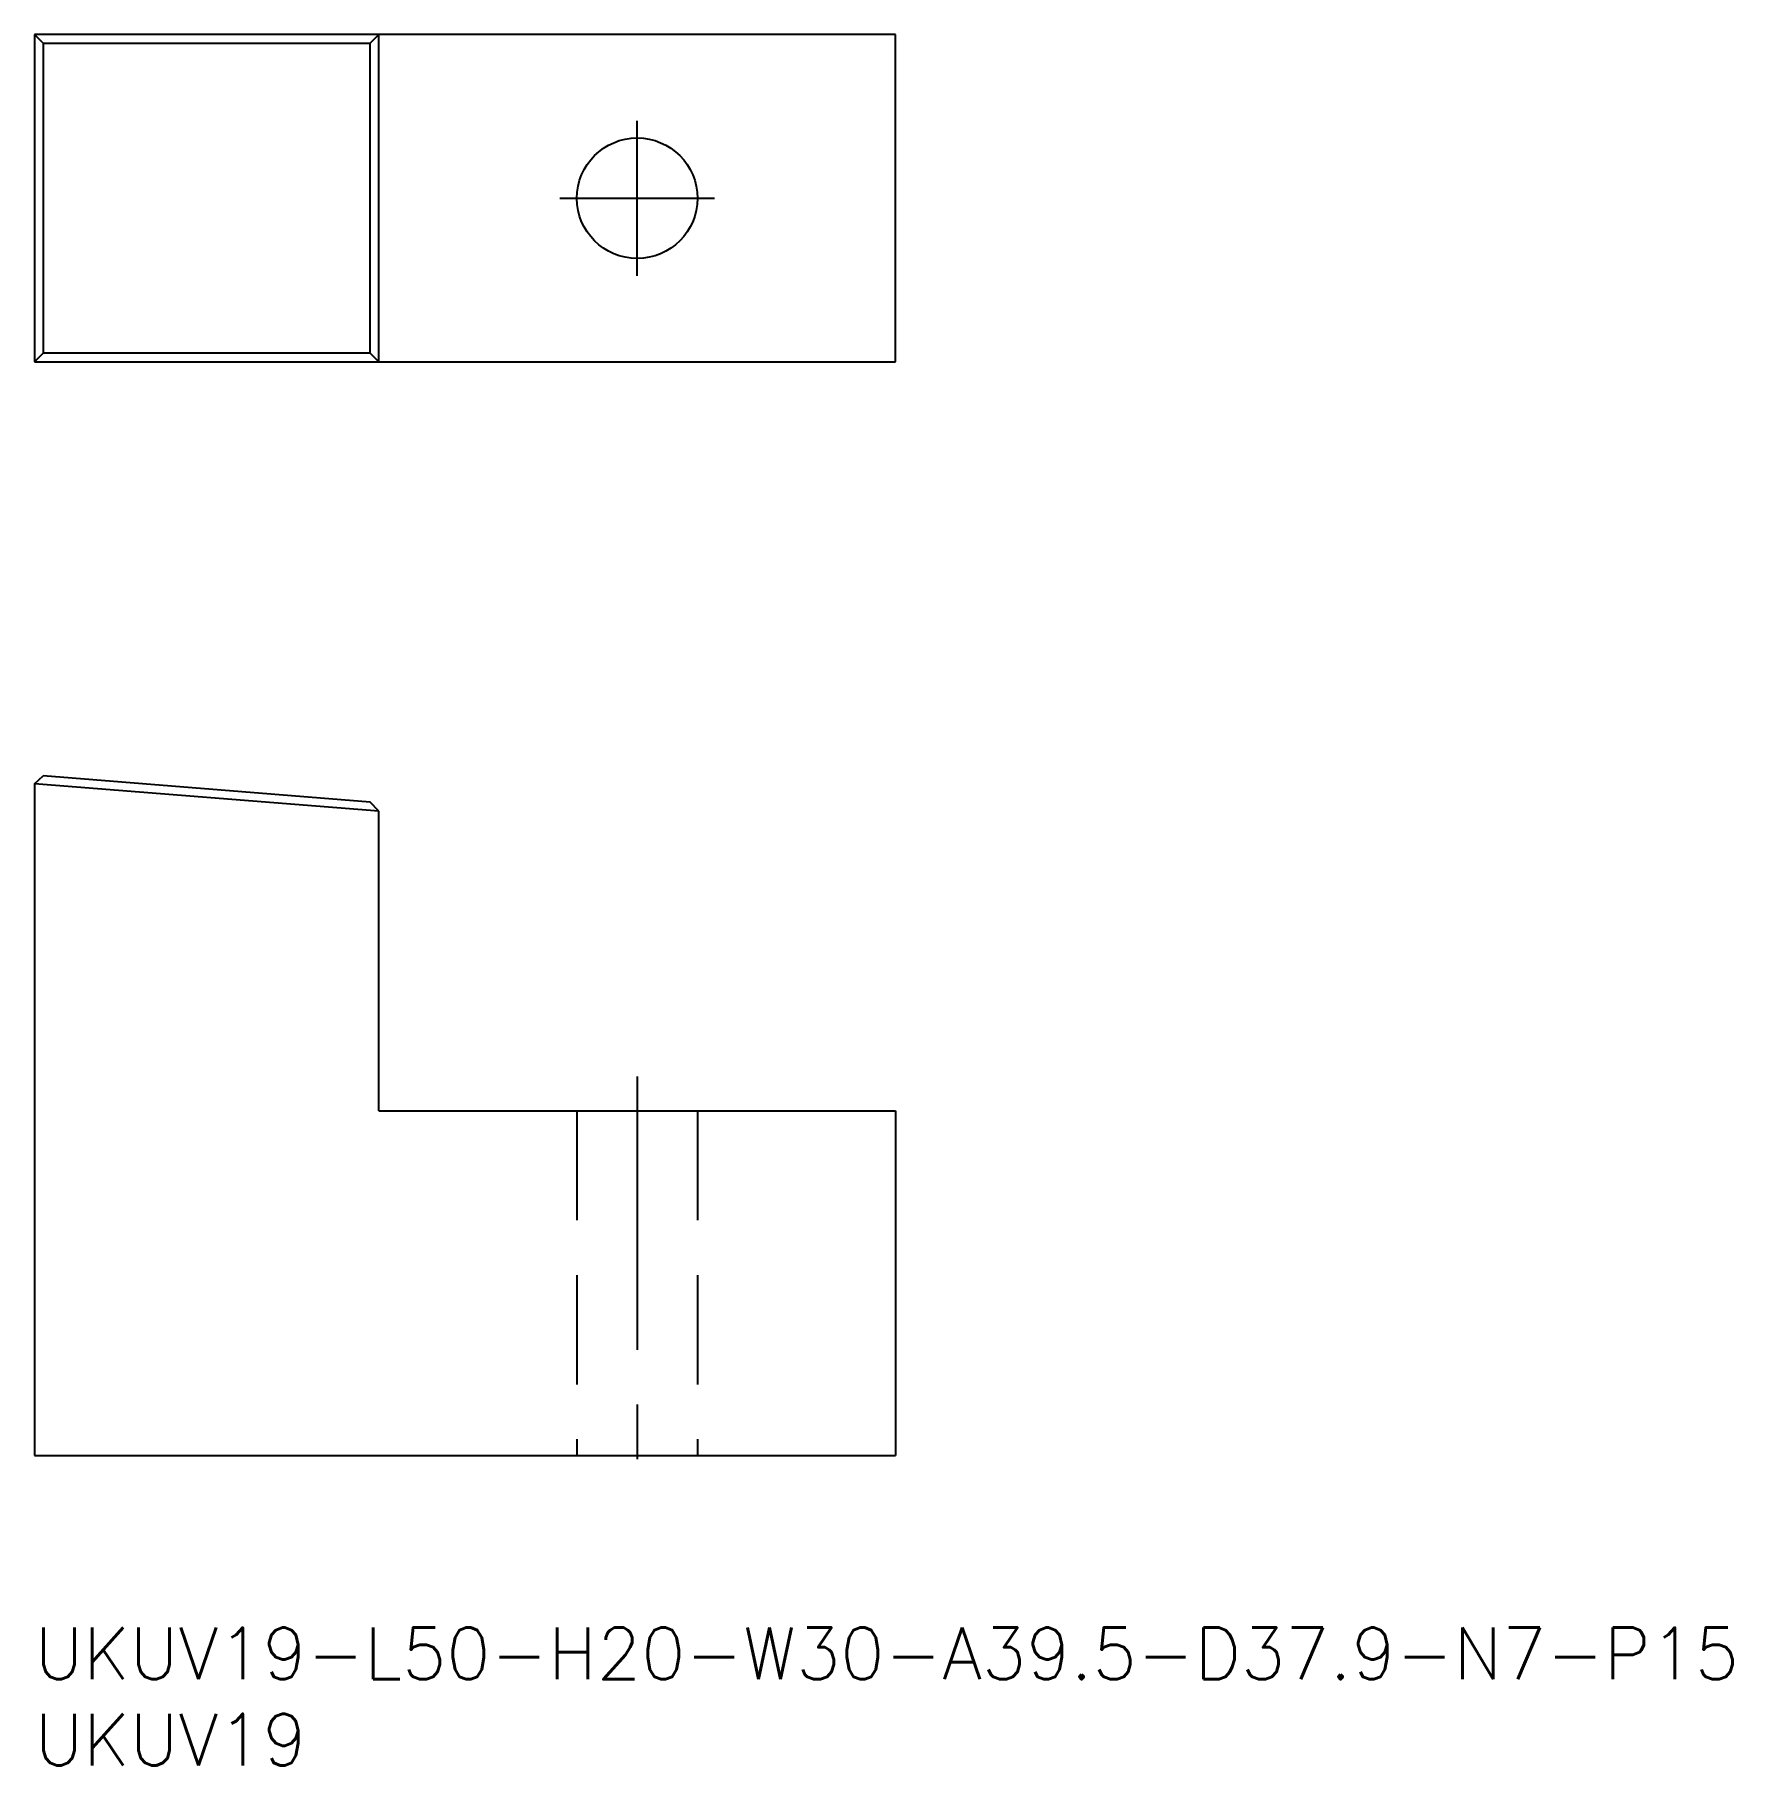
# Model space of a CAD drawing. Extents: x 0 to 99, y -8 to 92.
import ezdxf

# ---------------------------------------------------------------- set-up
doc = ezdxf.new("R2010")
doc.units = 0
doc.header["$LTSCALE"] = 0.5
doc.linetypes.add('CENTER', pattern=[50.8, 31.75, -6.35, 6.35, -6.35])
doc.linetypes.add('DASHED', pattern=[19.05, 12.7, -6.35])
for name, color, linetype in [('MSM_CENTER', 1, 'CENTER'), ('MSM_CONTINUOUS', 7, 'CONTINUOUS'), ('MSM_DASHED', 4, 'DASHED'), ('MSM_PART_NUMBER', 7, 'CONTINUOUS')]:
    doc.layers.add(name, color=color, linetype=linetype)
doc.styles.get("Standard").update_dxf_attribs({"font": 'txt.shx', "height": 3, "bigfont": 'bigfont.shx'})

# ---------------------------------------------------------------- blocks, each defined once
blk = doc.blocks.new('*U17')
at = {"layer": 'MSM_PART_NUMBER'}
blk.add_text('UKUV19-L50-H20-W30-A39.5-D37.9-N7-P15', height=3, dxfattribs=at).set_placement((0, -3))
blk = doc.blocks.new('*U18')
at = {"layer": 'MSM_PART_NUMBER'}
blk.add_text('UKUV19', height=3, dxfattribs=at).set_placement((0, -8))

msp = doc.modelspace()

# ---------------------------------------------------------------- linework, layer by layer
at = {"layer": 'MSM_CENTER'}
for p, q in [((35, 78.5), (35, 87.5)), ((30.5, 83), (39.5, 83)), ((35, 32), (35, 8))]:
    msp.add_line(p, q, dxfattribs=at)
at = {"layer": 'MSM_CONTINUOUS'}
for p, q in [((50, 92.5), (0, 92.5)), ((0, 92.5), (0, 73.5)), ((0.5, 92), (0, 92.5)), ((20, 92.5), (19.5, 92)), ((20, 73.5), (20, 92.5)), ((50, 73.5), (50, 92.5)), ((0.5, 92), (19.5, 92)), ((0.5, 92), (0.5, 74)), ((19.5, 74), (19.5, 92)), ((0, 73.5), (0.5, 74)), ((0, 73.5), (50, 73.5)), ((19.5, 74), (0.5, 74)), ((20, 73.5), (19.5, 74)), ((0, 49), (0.5, 49.46)), ((19.5, 47.94), (0.5, 49.46)), ((0, 49), (0, 10)), ((20, 47.4), (0, 49)), ((20, 47.4), (19.5, 47.94)), ((20, 30), (20, 47.4)), ((20, 30), (50, 30)), ((50, 30), (50, 10)), ((0, 10), (50, 10))]:
    msp.add_line(p, q, dxfattribs=at)
msp.add_circle((35, 83), 3.5, dxfattribs=at)
at = {"layer": 'MSM_DASHED'}
for p, q in [((31.5, 30), (31.5, 10)), ((38.5, 30), (38.5, 10))]:
    msp.add_line(p, q, dxfattribs=at)

# ---------------------------------------------------------------- block references
at = {"layer": 'MSM_CONTINUOUS'}
for name in ['*U17', '*U18']:
    msp.add_blockref(name, (0, 0), dxfattribs=at)

doc.saveas('drawing.dxf')
